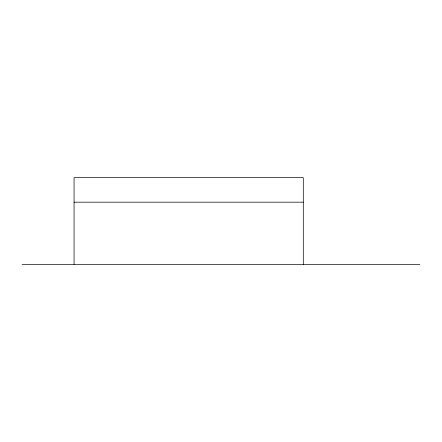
<?xml version="1.0" encoding="UTF-8"?>
<svg xmlns="http://www.w3.org/2000/svg" width="442" height="442" viewBox="0 0 442 442"><rect width="100%" height="100%" fill="white"/><g stroke="black" fill="none" stroke-linecap="round" stroke-linejoin="round"><path stroke-width="0.66" d="M74.063 202.176L303.295 202.176M22.1 264.333L419.9 264.333M303.295 264.333L303.295 177.667L74.063 177.667L74.063 264.333"/></g></svg>
